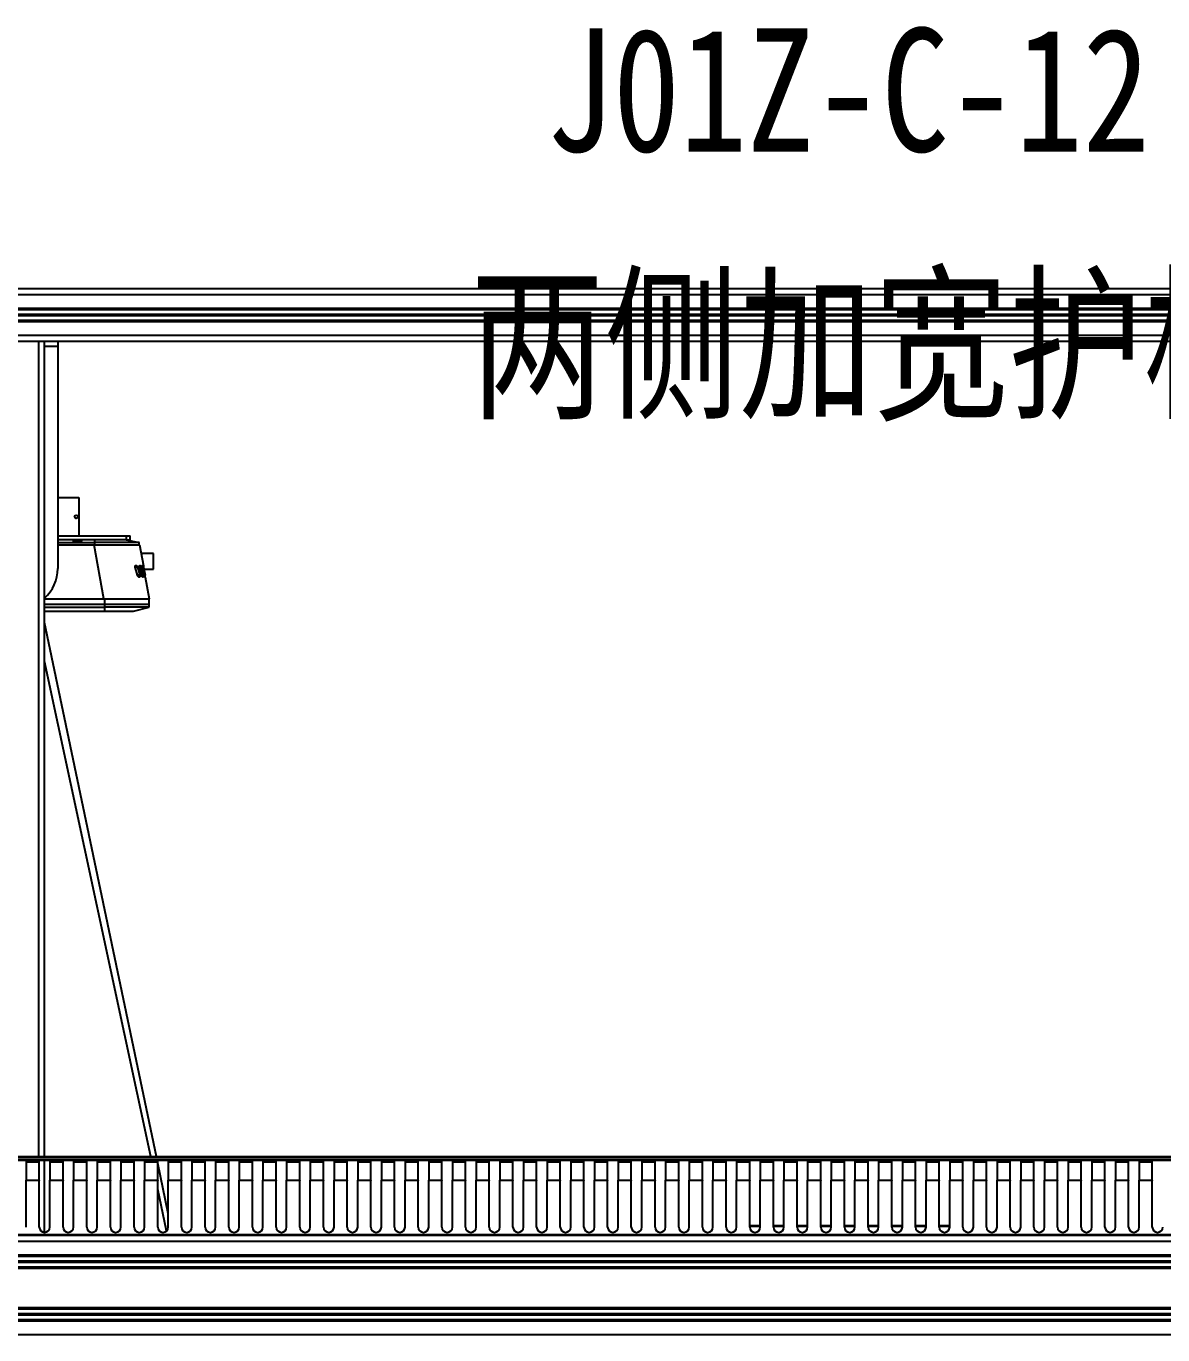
# Model space of a CAD drawing. Header units: millimetres. Extents: x 845401 to 948039, y 511594 to 550263.
# Drawn here: x 921740 to 922604, y 545696 to 546691 of the extents above; entities that cross this region are included whole.
import ezdxf

# ---------------------------------------------------------------- set-up
doc = ezdxf.new("R2010")
doc.units = ezdxf.units.MM
doc.styles.add('仿宋体', font='', dxfattribs={"width": 0.8})
doc.styles.get('仿宋体').set_extended_font_data('NSimSun')

# ---------------------------------------------------------------- blocks, each defined once
blk = doc.blocks.new('G$CA2434F1D')
at = {"color": 251, "linetype": 'Continuous', "lineweight": 25}
for p, q in [((142.5, 3178.17), (3117.5, 3178.17)), ((142.5, 3173.67), (3117.5, 3173.67)), ((142.5, 3163.27), (3117.5, 3163.27)), ((142.5, 3162.27), (3117.5, 3162.27)), ((142.5, 3158.69), (3117.5, 3158.69)), ((142.5, 3158.17), (3117.5, 3158.17)), ((142.5, 3157.65), (3117.5, 3157.65)), ((142.5, 3154.07), (3117.5, 3154.07)), ((142.5, 3153.07), (3117.5, 3153.07)), ((142.5, 3142.67), (3117.5, 3142.67)), ((142.5, 3138.17), (3117.5, 3138.17)), ((1893, 2518.17), (1893, 3138.17)), ((1897.5, 2518.17), (1897.5, 3138.17)), ((1897.5, 3134.44), (1907.5, 3134.44)), ((1907.5, 3138.17), (1907.5, 3134.44)), ((1907.5, 3134.44), (1907.5, 2965.17)), ((1907.5, 3019.17), (1923.6, 3019.17)), ((1923.6, 3019.17), (1923.6, 2990.17)), ((1907.5, 2990.17), (1959.5, 2990.17)), ((1935.5, 2987.17), (1907.5, 2987.17)), ((1907.5, 2985.17), (1935.5, 2985.17)), ((1935.5, 2987.17), (1935.5, 2985.17)), ((1959.5, 2987.17), (1935.5, 2987.17)), ((1935.5, 2985.17), (1935.5, 2983.17)), ((1969.5, 2985.17), (1935.5, 2985.17)), ((1959.5, 2990.17), (1959.5, 2987.17)), ((1959.5, 2990.17), (1962.5, 2990.17)), ((1959.5, 2987.17), (1962.5, 2987.17)), ((1959.5, 2987.17), (1969.5, 2985.17)), ((1962.5, 2987.17), (1962.5, 2990.17)), ((1969.5, 2983.17), (1969.5, 2985.17)), ((1907.5, 2983.17), (1935.3, 2983.17)), ((1942.53, 2942.17), (1935.3, 2983.17)), ((1935.3, 2983.17), (1969.77, 2983.17)), ((1969.77, 2983.17), (1972.56, 2967.36)), ((1970.6, 2979.67), (1970.39, 2979.67)), ((1970.6, 2978.47), (1970.6, 2979.67)), ((1980.4, 2976.67), (1970.92, 2976.67)), ((1980.4, 2970.67), (1980.4, 2976.67)), ((1968.11, 2960.17), (1966.33, 2966.17)), ((1966.33, 2966.17), (1968.25, 2966.17)), ((1968.25, 2966.17), (1969.88, 2960.17)), ((1971.27, 2960.17), (1969.77, 2966.17)), ((1969.77, 2966.17), (1970.94, 2966.17)), ((1970.94, 2966.17), (1972.33, 2960.17)), ((1973.1, 2960.17), (1971.8, 2966.17)), ((1971.8, 2966.17), (1972.38, 2966.17)), ((1972.7, 2966.17), (1972.77, 2966.17)), ((1972.77, 2966.17), (1973.83, 2960.17)), ((1980.4, 2964.67), (1980.4, 2970.67)), ((1969.88, 2960.17), (1968.11, 2960.17)), ((1972.33, 2960.17), (1971.27, 2960.17)), ((1973.03, 2964.67), (1980.4, 2964.67)), ((1973.58, 2960.17), (1973.1, 2960.17)), ((1973.83, 2960.17), (1973.81, 2960.17)), ((1974.07, 2958.8), (1977, 2942.17)), ((1897.5, 2942.17), (1943, 2942.17)), ((1897.5, 2942.17), (1942.53, 2942.17)), ((1897.5, 2938.17), (1943, 2938.17)), ((1897.5, 2935.87), (1943, 2935.87)), ((1943, 2942.17), (1943, 2938.17)), ((1943, 2942.17), (1977, 2942.17)), ((1943, 2938.17), (1943, 2935.87)), ((1943, 2938.17), (1977, 2938.17)), ((1943, 2935.87), (1943, 2932.87)), ((1977, 2935.87), (1943, 2935.87)), ((1947.43, 2942.17), (1947.43, 2942.17)), ((1957.47, 2942.17), (1957.47, 2942.17)), ((1965, 2932.87), (1977, 2935.87)), ((1977, 2938.17), (1977, 2942.17)), ((1977, 2935.87), (1977, 2938.17)), ((1897.5, 2932.87), (1943, 2932.87)), ((1943, 2932.87), (1965, 2932.87)), ((1982.47, 2518.17), (1897.5, 2924.29)), ((1978.18, 2518.17), (1897.5, 2894.85)), ((142.5, 2518.17), (3117.5, 2518.17)), ((3117.5, 2517.37), (142.5, 2517.37)), ((142.5, 2515.97), (3117.5, 2515.97)), ((3117.5, 2515.17), (142.5, 2515.17)), ((1883.5, 2515.17), (1883.5, 2514.17)), ((1883.5, 2514.17), (1893.5, 2514.17)), ((1883.5, 2514.17), (1883.5, 2500.27)), ((1893.5, 2514.17), (1893.5, 2515.17)), ((1893.5, 2500.27), (1893.5, 2514.17)), ((1897.5, 2460.57), (1897.5, 2515.17)), ((1901.5, 2515.17), (1901.5, 2514.17)), ((1901.5, 2514.17), (1911.5, 2514.17)), ((1901.5, 2514.17), (1901.5, 2500.27)), ((1911.5, 2514.17), (1911.5, 2515.17)), ((1911.5, 2500.27), (1911.5, 2514.17)), ((1919.5, 2515.17), (1919.5, 2514.17)), ((1919.5, 2514.17), (1929.5, 2514.17)), ((1919.5, 2514.17), (1919.5, 2500.27)), ((1929.5, 2514.17), (1929.5, 2515.17)), ((1929.5, 2500.27), (1929.5, 2514.17)), ((1937.5, 2515.17), (1937.5, 2514.17)), ((1937.5, 2514.17), (1947.5, 2514.17)), ((1937.5, 2514.17), (1937.5, 2500.27)), ((1947.5, 2514.17), (1947.5, 2515.17)), ((1947.5, 2500.27), (1947.5, 2514.17)), ((1955.5, 2515.17), (1955.5, 2514.17)), ((1955.5, 2514.17), (1965.5, 2514.17)), ((1955.5, 2514.17), (1955.5, 2500.27)), ((1965.5, 2514.17), (1965.5, 2515.17)), ((1965.5, 2500.27), (1965.5, 2514.17)), ((1973.5, 2515.17), (1973.5, 2514.17)), ((1973.5, 2514.17), (1983.5, 2514.17)), ((1973.5, 2514.17), (1973.5, 2500.27)), ((1983.5, 2514.17), (1983.5, 2515.17)), ((1983.5, 2500.27), (1983.5, 2514.17)), ((1991.5, 2475.02), (1983.5, 2513.26)), ((1991.5, 2515.17), (1991.5, 2514.17)), ((1991.5, 2514.17), (2001.5, 2514.17)), ((1991.5, 2514.17), (1991.5, 2500.27)), ((2001.5, 2514.17), (2001.5, 2515.17)), ((2001.5, 2500.27), (2001.5, 2514.17)), ((2009.5, 2515.17), (2009.5, 2514.17)), ((2009.5, 2514.17), (2019.5, 2514.17)), ((2009.5, 2514.17), (2009.5, 2500.27)), ((2019.5, 2514.17), (2019.5, 2515.17)), ((2019.5, 2500.27), (2019.5, 2514.17)), ((2027.5, 2515.17), (2027.5, 2514.17)), ((2027.5, 2514.17), (2037.5, 2514.17)), ((2027.5, 2514.17), (2027.5, 2500.27)), ((2037.5, 2514.17), (2037.5, 2515.17)), ((2037.5, 2500.27), (2037.5, 2514.17)), ((2045.5, 2515.17), (2045.5, 2514.17)), ((2045.5, 2514.17), (2055.5, 2514.17)), ((2045.5, 2514.17), (2045.5, 2500.27)), ((2055.5, 2514.17), (2055.5, 2515.17)), ((2055.5, 2500.27), (2055.5, 2514.17)), ((2063.5, 2515.17), (2063.5, 2514.17)), ((2063.5, 2514.17), (2073.5, 2514.17)), ((2063.5, 2514.17), (2063.5, 2500.27)), ((2073.5, 2514.17), (2073.5, 2515.17)), ((2073.5, 2500.27), (2073.5, 2514.17)), ((2081.5, 2515.17), (2081.5, 2514.17)), ((2081.5, 2514.17), (2091.5, 2514.17)), ((2081.5, 2514.17), (2081.5, 2500.27)), ((2091.5, 2514.17), (2091.5, 2515.17)), ((2091.5, 2500.27), (2091.5, 2514.17)), ((2099.5, 2515.17), (2099.5, 2514.17)), ((2099.5, 2514.17), (2109.5, 2514.17)), ((2099.5, 2514.17), (2099.5, 2500.27)), ((2109.5, 2514.17), (2109.5, 2515.17)), ((2109.5, 2500.27), (2109.5, 2514.17)), ((2117.5, 2515.17), (2117.5, 2514.17)), ((2117.5, 2514.17), (2127.5, 2514.17)), ((2117.5, 2514.17), (2117.5, 2500.27)), ((2127.5, 2514.17), (2127.5, 2515.17)), ((2127.5, 2500.27), (2127.5, 2514.17)), ((2135.5, 2515.17), (2135.5, 2514.17)), ((2135.5, 2514.17), (2145.5, 2514.17)), ((2135.5, 2514.17), (2135.5, 2500.27)), ((2145.5, 2514.17), (2145.5, 2515.17)), ((2145.5, 2500.27), (2145.5, 2514.17)), ((2153.5, 2515.17), (2153.5, 2514.17)), ((2153.5, 2514.17), (2163.5, 2514.17)), ((2153.5, 2514.17), (2153.5, 2500.27)), ((2163.5, 2514.17), (2163.5, 2515.17)), ((2163.5, 2500.27), (2163.5, 2514.17)), ((2171.5, 2515.17), (2171.5, 2514.17)), ((2171.5, 2514.17), (2181.5, 2514.17)), ((2171.5, 2514.17), (2171.5, 2500.27)), ((2181.5, 2514.17), (2181.5, 2515.17)), ((2181.5, 2500.27), (2181.5, 2514.17)), ((2189.5, 2515.17), (2189.5, 2514.17)), ((2189.5, 2514.17), (2199.5, 2514.17)), ((2189.5, 2514.17), (2189.5, 2500.27)), ((2199.5, 2514.17), (2199.5, 2515.17)), ((2199.5, 2500.27), (2199.5, 2514.17)), ((2207.5, 2515.17), (2207.5, 2514.17)), ((2207.5, 2514.17), (2217.5, 2514.17)), ((2207.5, 2514.17), (2207.5, 2500.27)), ((2217.5, 2514.17), (2217.5, 2515.17)), ((2217.5, 2500.27), (2217.5, 2514.17)), ((2225.5, 2515.17), (2225.5, 2514.17)), ((2225.5, 2514.17), (2235.5, 2514.17)), ((2225.5, 2514.17), (2225.5, 2500.27)), ((2235.5, 2514.17), (2235.5, 2515.17)), ((2235.5, 2500.27), (2235.5, 2514.17)), ((2243.5, 2515.17), (2243.5, 2514.17)), ((2243.5, 2514.17), (2253.5, 2514.17)), ((2243.5, 2514.17), (2243.5, 2500.27)), ((2253.5, 2514.17), (2253.5, 2515.17)), ((2253.5, 2500.27), (2253.5, 2514.17)), ((2261.5, 2515.17), (2261.5, 2514.17)), ((2261.5, 2514.17), (2271.5, 2514.17)), ((2261.5, 2514.17), (2261.5, 2500.27)), ((2271.5, 2514.17), (2271.5, 2515.17)), ((2271.5, 2500.27), (2271.5, 2514.17)), ((2279.5, 2515.17), (2279.5, 2514.17)), ((2279.5, 2514.17), (2289.5, 2514.17)), ((2279.5, 2514.17), (2279.5, 2500.27)), ((2289.5, 2514.17), (2289.5, 2515.17)), ((2289.5, 2500.27), (2289.5, 2514.17)), ((2297.5, 2515.17), (2297.5, 2514.17)), ((2297.5, 2514.17), (2307.5, 2514.17)), ((2297.5, 2514.17), (2297.5, 2500.27)), ((2307.5, 2514.17), (2307.5, 2515.17)), ((2307.5, 2500.27), (2307.5, 2514.17)), ((2315.5, 2515.17), (2315.5, 2514.17)), ((2315.5, 2514.17), (2325.5, 2514.17)), ((2315.5, 2514.17), (2315.5, 2500.27)), ((2325.5, 2514.17), (2325.5, 2515.17)), ((2325.5, 2500.27), (2325.5, 2514.17)), ((2333.5, 2515.17), (2333.5, 2514.17)), ((2333.5, 2514.17), (2343.5, 2514.17)), ((2333.5, 2514.17), (2333.5, 2500.27)), ((2343.5, 2514.17), (2343.5, 2515.17)), ((2343.5, 2500.27), (2343.5, 2514.17)), ((2351.5, 2515.17), (2351.5, 2514.17)), ((2351.5, 2514.17), (2361.5, 2514.17)), ((2351.5, 2514.17), (2351.5, 2500.27)), ((2361.5, 2514.17), (2361.5, 2515.17)), ((2361.5, 2500.27), (2361.5, 2514.17)), ((2369.5, 2515.17), (2369.5, 2514.17)), ((2369.5, 2514.17), (2379.5, 2514.17)), ((2369.5, 2514.17), (2369.5, 2500.27)), ((2379.5, 2514.17), (2379.5, 2515.17)), ((2379.5, 2500.27), (2379.5, 2514.17)), ((2387.5, 2515.17), (2387.5, 2514.17)), ((2387.5, 2514.17), (2397.5, 2514.17)), ((2387.5, 2514.17), (2387.5, 2500.27)), ((2397.5, 2514.17), (2397.5, 2515.17)), ((2397.5, 2500.27), (2397.5, 2514.17)), ((2405.5, 2515.17), (2405.5, 2514.17)), ((2405.5, 2514.17), (2415.5, 2514.17)), ((2405.5, 2514.17), (2405.5, 2500.27)), ((2415.5, 2514.17), (2415.5, 2515.17)), ((2415.5, 2500.27), (2415.5, 2514.17)), ((2423.5, 2515.17), (2423.5, 2514.17)), ((2423.5, 2514.17), (2433.5, 2514.17)), ((2423.5, 2514.17), (2423.5, 2500.27)), ((2433.5, 2514.17), (2433.5, 2515.17)), ((2433.5, 2500.27), (2433.5, 2514.17)), ((2441.5, 2515.17), (2441.5, 2514.17)), ((2441.5, 2514.17), (2451.5, 2514.17)), ((2441.5, 2514.17), (2441.5, 2500.27)), ((2451.5, 2514.17), (2451.5, 2515.17)), ((2451.5, 2500.27), (2451.5, 2514.17)), ((2459.5, 2515.17), (2459.5, 2514.17)), ((2459.5, 2514.17), (2469.5, 2514.17)), ((2459.5, 2514.17), (2459.5, 2500.27)), ((2469.5, 2514.17), (2469.5, 2515.17)), ((2469.5, 2500.27), (2469.5, 2514.17)), ((2477.5, 2515.17), (2477.5, 2514.17)), ((2477.5, 2514.17), (2487.5, 2514.17)), ((2477.5, 2514.17), (2477.5, 2500.27)), ((2487.5, 2514.17), (2487.5, 2515.17)), ((2487.5, 2500.27), (2487.5, 2514.17)), ((2495.5, 2515.17), (2495.5, 2514.17)), ((2495.5, 2514.17), (2505.5, 2514.17)), ((2495.5, 2514.17), (2495.5, 2500.27)), ((2505.5, 2514.17), (2505.5, 2515.17)), ((2505.5, 2500.27), (2505.5, 2514.17)), ((2513.5, 2515.17), (2513.5, 2514.17)), ((2513.5, 2514.17), (2523.5, 2514.17)), ((2513.5, 2514.17), (2513.5, 2500.27)), ((2523.5, 2514.17), (2523.5, 2515.17)), ((2523.5, 2500.27), (2523.5, 2514.17)), ((2531.5, 2515.17), (2531.5, 2514.17)), ((2531.5, 2514.17), (2541.5, 2514.17)), ((2531.5, 2514.17), (2531.5, 2500.27)), ((2541.5, 2514.17), (2541.5, 2515.17)), ((2541.5, 2500.27), (2541.5, 2514.17)), ((2549.5, 2515.17), (2549.5, 2514.17)), ((2549.5, 2514.17), (2559.5, 2514.17)), ((2549.5, 2514.17), (2549.5, 2500.27)), ((2559.5, 2514.17), (2559.5, 2515.17)), ((2559.5, 2500.27), (2559.5, 2514.17)), ((2567.5, 2515.17), (2567.5, 2514.17)), ((2567.5, 2514.17), (2577.5, 2514.17)), ((2567.5, 2514.17), (2567.5, 2500.27)), ((2577.5, 2514.17), (2577.5, 2515.17)), ((2577.5, 2500.27), (2577.5, 2514.17)), ((2585.5, 2515.17), (2585.5, 2514.17)), ((2585.5, 2514.17), (2595.5, 2514.17)), ((2585.5, 2514.17), (2585.5, 2500.27)), ((2595.5, 2514.17), (2595.5, 2515.17)), ((2595.5, 2500.27), (2595.5, 2514.17)), ((2603.5, 2515.17), (2603.5, 2514.17)), ((2603.5, 2514.17), (2613.5, 2514.17)), ((2603.5, 2514.17), (2603.5, 2500.27)), ((2613.5, 2514.17), (2613.5, 2515.17)), ((2613.5, 2500.27), (2613.5, 2514.17)), ((2621.5, 2515.17), (2621.5, 2514.17)), ((2621.5, 2514.17), (2631.5, 2514.17)), ((2621.5, 2514.17), (2621.5, 2500.27)), ((2631.5, 2514.17), (2631.5, 2515.17)), ((2631.5, 2500.27), (2631.5, 2514.17)), ((2639.5, 2515.17), (2639.5, 2514.17)), ((2639.5, 2514.17), (2649.5, 2514.17)), ((2639.5, 2514.17), (2639.5, 2500.27)), ((2649.5, 2514.17), (2649.5, 2515.17)), ((2649.5, 2500.27), (2649.5, 2514.17)), ((2657.5, 2515.17), (2657.5, 2514.17)), ((2657.5, 2514.17), (2667.5, 2514.17)), ((2657.5, 2514.17), (2657.5, 2500.27)), ((2667.5, 2514.17), (2667.5, 2515.17)), ((2667.5, 2500.27), (2667.5, 2514.17)), ((2675.5, 2515.17), (2675.5, 2514.17)), ((2675.5, 2514.17), (2685.5, 2514.17)), ((2675.5, 2514.17), (2675.5, 2500.27)), ((2685.5, 2514.17), (2685.5, 2515.17)), ((2685.5, 2500.27), (2685.5, 2514.17)), ((2693.5, 2515.17), (2693.5, 2514.17)), ((2693.5, 2514.17), (2703.5, 2514.17)), ((2693.5, 2514.17), (2693.5, 2500.27)), ((2703.5, 2514.17), (2703.5, 2515.17)), ((2703.5, 2500.27), (2703.5, 2514.17)), ((2711.5, 2515.17), (2711.5, 2514.17)), ((2711.5, 2514.17), (2721.5, 2514.17)), ((2711.5, 2514.17), (2711.5, 2500.27)), ((2721.5, 2514.17), (2721.5, 2515.17)), ((2721.5, 2500.27), (2721.5, 2514.17)), ((2729.5, 2515.17), (2729.5, 2514.17)), ((2729.5, 2514.17), (2739.5, 2514.17)), ((2729.5, 2514.17), (2729.5, 2500.27)), ((2739.5, 2514.17), (2739.5, 2515.17)), ((2739.5, 2500.27), (2739.5, 2514.17)), ((1883.5, 2500.27), (1893.5, 2500.27)), ((1883.5, 2500.07), (1883.5, 2500.27)), ((1883.5, 2464.57), (1883.5, 2500.07)), ((1893.5, 2500.07), (1883.5, 2500.07)), ((1893.5, 2500.27), (1893.5, 2500.07)), ((1893.5, 2464.57), (1893.5, 2500.07)), ((1901.5, 2500.27), (1911.5, 2500.27)), ((1901.5, 2500.07), (1901.5, 2500.27)), ((1901.5, 2464.57), (1901.5, 2500.07)), ((1911.5, 2500.07), (1901.5, 2500.07)), ((1911.5, 2500.27), (1911.5, 2500.07)), ((1911.5, 2464.57), (1911.5, 2500.07)), ((1919.5, 2500.27), (1929.5, 2500.27)), ((1919.5, 2500.07), (1919.5, 2500.27)), ((1919.5, 2464.57), (1919.5, 2500.07)), ((1929.5, 2500.07), (1919.5, 2500.07)), ((1929.5, 2500.27), (1929.5, 2500.07)), ((1929.5, 2464.57), (1929.5, 2500.07)), ((1937.5, 2500.27), (1947.5, 2500.27)), ((1937.5, 2500.07), (1937.5, 2500.27)), ((1937.5, 2464.57), (1937.5, 2500.07)), ((1947.5, 2500.07), (1937.5, 2500.07)), ((1947.5, 2500.27), (1947.5, 2500.07)), ((1947.5, 2464.57), (1947.5, 2500.07)), ((1955.5, 2500.27), (1965.5, 2500.27)), ((1955.5, 2500.07), (1955.5, 2500.27)), ((1955.5, 2464.57), (1955.5, 2500.07)), ((1965.5, 2500.07), (1955.5, 2500.07)), ((1965.5, 2500.27), (1965.5, 2500.07)), ((1965.5, 2464.57), (1965.5, 2500.07)), ((1973.5, 2500.27), (1983.5, 2500.27)), ((1973.5, 2500.07), (1973.5, 2500.27)), ((1973.5, 2464.57), (1973.5, 2500.07)), ((1983.5, 2500.07), (1973.5, 2500.07)), ((1983.5, 2500.27), (1983.5, 2500.07)), ((1983.5, 2464.57), (1983.5, 2500.07)), ((1991.5, 2500.27), (2001.5, 2500.27)), ((1991.5, 2500.07), (1991.5, 2500.27)), ((1991.5, 2464.57), (1991.5, 2500.07)), ((2001.5, 2500.07), (1991.5, 2500.07)), ((2001.5, 2500.27), (2001.5, 2500.07)), ((2001.5, 2464.57), (2001.5, 2500.07)), ((2009.5, 2500.27), (2019.5, 2500.27)), ((2009.5, 2500.07), (2009.5, 2500.27)), ((2009.5, 2464.57), (2009.5, 2500.07)), ((2019.5, 2500.07), (2009.5, 2500.07)), ((2019.5, 2500.27), (2019.5, 2500.07)), ((2019.5, 2464.57), (2019.5, 2500.07)), ((2027.5, 2500.27), (2037.5, 2500.27)), ((2027.5, 2500.07), (2027.5, 2500.27)), ((2027.5, 2464.57), (2027.5, 2500.07)), ((2037.5, 2500.07), (2027.5, 2500.07)), ((2037.5, 2500.27), (2037.5, 2500.07)), ((2037.5, 2464.57), (2037.5, 2500.07)), ((2045.5, 2500.27), (2055.5, 2500.27)), ((2045.5, 2500.07), (2045.5, 2500.27)), ((2045.5, 2464.57), (2045.5, 2500.07)), ((2055.5, 2500.07), (2045.5, 2500.07)), ((2055.5, 2500.27), (2055.5, 2500.07)), ((2055.5, 2464.57), (2055.5, 2500.07)), ((2063.5, 2500.27), (2073.5, 2500.27)), ((2063.5, 2500.07), (2063.5, 2500.27)), ((2063.5, 2464.57), (2063.5, 2500.07)), ((2073.5, 2500.07), (2063.5, 2500.07)), ((2073.5, 2500.27), (2073.5, 2500.07)), ((2073.5, 2464.57), (2073.5, 2500.07)), ((2081.5, 2500.27), (2091.5, 2500.27)), ((2081.5, 2500.07), (2081.5, 2500.27)), ((2081.5, 2464.57), (2081.5, 2500.07)), ((2091.5, 2500.07), (2081.5, 2500.07)), ((2091.5, 2500.27), (2091.5, 2500.07)), ((2091.5, 2464.57), (2091.5, 2500.07)), ((2099.5, 2500.27), (2109.5, 2500.27)), ((2099.5, 2500.07), (2099.5, 2500.27)), ((2099.5, 2464.57), (2099.5, 2500.07)), ((2109.5, 2500.07), (2099.5, 2500.07)), ((2109.5, 2500.27), (2109.5, 2500.07)), ((2109.5, 2464.57), (2109.5, 2500.07)), ((2117.5, 2500.27), (2127.5, 2500.27)), ((2117.5, 2500.07), (2117.5, 2500.27)), ((2117.5, 2464.57), (2117.5, 2500.07)), ((2127.5, 2500.07), (2117.5, 2500.07)), ((2127.5, 2500.27), (2127.5, 2500.07)), ((2127.5, 2464.57), (2127.5, 2500.07)), ((2135.5, 2500.27), (2145.5, 2500.27)), ((2135.5, 2500.07), (2135.5, 2500.27)), ((2135.5, 2464.57), (2135.5, 2500.07)), ((2145.5, 2500.07), (2135.5, 2500.07)), ((2145.5, 2500.27), (2145.5, 2500.07)), ((2145.5, 2464.57), (2145.5, 2500.07)), ((2153.5, 2500.27), (2163.5, 2500.27)), ((2153.5, 2500.07), (2153.5, 2500.27)), ((2153.5, 2464.57), (2153.5, 2500.07)), ((2163.5, 2500.07), (2153.5, 2500.07)), ((2163.5, 2500.27), (2163.5, 2500.07)), ((2163.5, 2464.57), (2163.5, 2500.07)), ((2171.5, 2500.27), (2181.5, 2500.27)), ((2171.5, 2500.07), (2171.5, 2500.27)), ((2171.5, 2464.57), (2171.5, 2500.07)), ((2181.5, 2500.07), (2171.5, 2500.07)), ((2181.5, 2500.27), (2181.5, 2500.07)), ((2181.5, 2464.57), (2181.5, 2500.07)), ((2189.5, 2500.27), (2199.5, 2500.27)), ((2189.5, 2500.07), (2189.5, 2500.27)), ((2189.5, 2464.57), (2189.5, 2500.07)), ((2199.5, 2500.07), (2189.5, 2500.07)), ((2199.5, 2500.27), (2199.5, 2500.07)), ((2199.5, 2464.57), (2199.5, 2500.07)), ((2207.5, 2500.27), (2217.5, 2500.27)), ((2207.5, 2500.07), (2207.5, 2500.27)), ((2207.5, 2464.57), (2207.5, 2500.07)), ((2217.5, 2500.07), (2207.5, 2500.07)), ((2217.5, 2500.27), (2217.5, 2500.07)), ((2217.5, 2464.57), (2217.5, 2500.07)), ((2225.5, 2500.27), (2235.5, 2500.27)), ((2225.5, 2500.07), (2225.5, 2500.27)), ((2225.5, 2464.57), (2225.5, 2500.07)), ((2235.5, 2500.07), (2225.5, 2500.07)), ((2235.5, 2500.27), (2235.5, 2500.07)), ((2235.5, 2464.57), (2235.5, 2500.07)), ((2243.5, 2500.27), (2253.5, 2500.27)), ((2243.5, 2500.07), (2243.5, 2500.27)), ((2243.5, 2464.57), (2243.5, 2500.07)), ((2253.5, 2500.07), (2243.5, 2500.07)), ((2253.5, 2500.27), (2253.5, 2500.07)), ((2253.5, 2464.57), (2253.5, 2500.07)), ((2261.5, 2500.27), (2271.5, 2500.27)), ((2261.5, 2500.07), (2261.5, 2500.27)), ((2261.5, 2464.57), (2261.5, 2500.07)), ((2271.5, 2500.07), (2261.5, 2500.07)), ((2271.5, 2500.27), (2271.5, 2500.07)), ((2271.5, 2464.57), (2271.5, 2500.07)), ((2279.5, 2500.27), (2289.5, 2500.27)), ((2279.5, 2500.07), (2279.5, 2500.27)), ((2279.5, 2464.57), (2279.5, 2500.07)), ((2289.5, 2500.07), (2279.5, 2500.07)), ((2289.5, 2500.27), (2289.5, 2500.07)), ((2289.5, 2464.57), (2289.5, 2500.07)), ((2297.5, 2500.27), (2307.5, 2500.27)), ((2297.5, 2500.07), (2297.5, 2500.27)), ((2297.5, 2464.57), (2297.5, 2500.07)), ((2307.5, 2500.07), (2297.5, 2500.07)), ((2307.5, 2500.27), (2307.5, 2500.07)), ((2307.5, 2464.57), (2307.5, 2500.07)), ((2315.5, 2500.27), (2325.5, 2500.27)), ((2315.5, 2500.07), (2315.5, 2500.27)), ((2315.5, 2464.57), (2315.5, 2500.07)), ((2325.5, 2500.07), (2315.5, 2500.07)), ((2325.5, 2500.27), (2325.5, 2500.07)), ((2325.5, 2464.57), (2325.5, 2500.07)), ((2333.5, 2500.27), (2343.5, 2500.27)), ((2333.5, 2500.07), (2333.5, 2500.27)), ((2333.5, 2464.57), (2333.5, 2500.07)), ((2343.5, 2500.07), (2333.5, 2500.07)), ((2343.5, 2500.27), (2343.5, 2500.07)), ((2343.5, 2464.57), (2343.5, 2500.07)), ((2351.5, 2500.27), (2361.5, 2500.27)), ((2351.5, 2500.07), (2351.5, 2500.27)), ((2351.5, 2464.57), (2351.5, 2500.07)), ((2361.5, 2500.07), (2351.5, 2500.07)), ((2361.5, 2500.27), (2361.5, 2500.07)), ((2361.5, 2464.57), (2361.5, 2500.07)), ((2369.5, 2500.27), (2379.5, 2500.27)), ((2369.5, 2500.07), (2369.5, 2500.27)), ((2369.5, 2464.57), (2369.5, 2500.07)), ((2379.5, 2500.07), (2369.5, 2500.07)), ((2379.5, 2500.27), (2379.5, 2500.07)), ((2379.5, 2464.57), (2379.5, 2500.07)), ((2387.5, 2500.27), (2397.5, 2500.27)), ((2387.5, 2500.07), (2387.5, 2500.27)), ((2387.5, 2464.57), (2387.5, 2500.07)), ((2397.5, 2500.07), (2387.5, 2500.07)), ((2397.5, 2500.27), (2397.5, 2500.07)), ((2397.5, 2464.57), (2397.5, 2500.07)), ((2405.5, 2500.27), (2415.5, 2500.27)), ((2405.5, 2500.07), (2405.5, 2500.27)), ((2405.5, 2464.57), (2405.5, 2500.07)), ((2415.5, 2500.07), (2405.5, 2500.07)), ((2415.5, 2500.27), (2415.5, 2500.07)), ((2415.5, 2464.57), (2415.5, 2500.07)), ((2423.5, 2500.27), (2433.5, 2500.27)), ((2423.5, 2500.07), (2423.5, 2500.27)), ((2423.5, 2464.57), (2423.5, 2500.07)), ((2433.5, 2500.07), (2423.5, 2500.07)), ((2433.5, 2500.27), (2433.5, 2500.07)), ((2433.5, 2464.57), (2433.5, 2500.07)), ((2441.5, 2500.27), (2451.5, 2500.27)), ((2441.5, 2500.07), (2441.5, 2500.27)), ((2441.5, 2464.57), (2441.5, 2500.07)), ((2451.5, 2500.07), (2441.5, 2500.07)), ((2451.5, 2500.27), (2451.5, 2500.07)), ((2451.5, 2464.57), (2451.5, 2500.07)), ((2459.5, 2500.27), (2469.5, 2500.27)), ((2459.5, 2500.07), (2459.5, 2500.27)), ((2459.5, 2464.57), (2459.5, 2500.07)), ((2469.5, 2500.07), (2459.5, 2500.07)), ((2469.5, 2500.27), (2469.5, 2500.07)), ((2469.5, 2464.57), (2469.5, 2500.07)), ((2477.5, 2500.27), (2487.5, 2500.27)), ((2477.5, 2500.07), (2477.5, 2500.27)), ((2477.5, 2464.57), (2477.5, 2500.07)), ((2487.5, 2500.07), (2477.5, 2500.07)), ((2487.5, 2500.27), (2487.5, 2500.07)), ((2487.5, 2464.57), (2487.5, 2500.07)), ((2495.5, 2500.27), (2505.5, 2500.27)), ((2495.5, 2500.07), (2495.5, 2500.27)), ((2495.5, 2464.57), (2495.5, 2500.07)), ((2505.5, 2500.07), (2495.5, 2500.07)), ((2505.5, 2500.27), (2505.5, 2500.07)), ((2505.5, 2464.57), (2505.5, 2500.07)), ((2513.5, 2500.27), (2523.5, 2500.27)), ((2513.5, 2500.07), (2513.5, 2500.27)), ((2513.5, 2464.57), (2513.5, 2500.07)), ((2523.5, 2500.07), (2513.5, 2500.07)), ((2523.5, 2500.27), (2523.5, 2500.07)), ((2523.5, 2464.57), (2523.5, 2500.07)), ((2531.5, 2500.27), (2541.5, 2500.27)), ((2531.5, 2500.07), (2531.5, 2500.27)), ((2531.5, 2464.57), (2531.5, 2500.07)), ((2541.5, 2500.07), (2531.5, 2500.07)), ((2541.5, 2500.27), (2541.5, 2500.07)), ((2541.5, 2464.57), (2541.5, 2500.07)), ((2549.5, 2500.27), (2559.5, 2500.27)), ((2549.5, 2500.07), (2549.5, 2500.27)), ((2549.5, 2464.57), (2549.5, 2500.07)), ((2559.5, 2500.07), (2549.5, 2500.07)), ((2559.5, 2500.27), (2559.5, 2500.07)), ((2559.5, 2464.57), (2559.5, 2500.07)), ((2567.5, 2500.27), (2577.5, 2500.27)), ((2567.5, 2500.07), (2567.5, 2500.27)), ((2567.5, 2464.57), (2567.5, 2500.07)), ((2577.5, 2500.07), (2567.5, 2500.07)), ((2577.5, 2500.27), (2577.5, 2500.07)), ((2577.5, 2464.57), (2577.5, 2500.07)), ((2585.5, 2500.27), (2595.5, 2500.27)), ((2585.5, 2500.07), (2585.5, 2500.27)), ((2585.5, 2464.57), (2585.5, 2500.07)), ((2595.5, 2500.07), (2585.5, 2500.07)), ((2595.5, 2500.27), (2595.5, 2500.07)), ((2595.5, 2464.57), (2595.5, 2500.07)), ((2603.5, 2500.27), (2613.5, 2500.27)), ((2603.5, 2500.07), (2603.5, 2500.27)), ((2603.5, 2464.57), (2603.5, 2500.07)), ((2613.5, 2500.07), (2603.5, 2500.07)), ((2613.5, 2500.27), (2613.5, 2500.07)), ((2613.5, 2464.57), (2613.5, 2500.07)), ((2621.5, 2500.27), (2631.5, 2500.27)), ((2621.5, 2500.07), (2621.5, 2500.27)), ((2621.5, 2464.57), (2621.5, 2500.07)), ((2631.5, 2500.07), (2621.5, 2500.07)), ((2631.5, 2500.27), (2631.5, 2500.07)), ((2631.5, 2464.57), (2631.5, 2500.07)), ((2639.5, 2500.27), (2649.5, 2500.27)), ((2639.5, 2500.07), (2639.5, 2500.27)), ((2649.5, 2500.07), (2639.5, 2500.07)), ((2639.5, 2464.57), (2639.5, 2500.07)), ((2649.5, 2500.27), (2649.5, 2500.07)), ((2649.5, 2464.57), (2649.5, 2500.07)), ((2657.5, 2500.27), (2667.5, 2500.27)), ((2657.5, 2500.07), (2657.5, 2500.27)), ((2667.5, 2500.07), (2657.5, 2500.07)), ((2657.5, 2464.57), (2657.5, 2500.07)), ((2667.5, 2500.27), (2667.5, 2500.07)), ((2667.5, 2464.57), (2667.5, 2500.07)), ((2675.5, 2500.27), (2685.5, 2500.27)), ((2675.5, 2500.07), (2675.5, 2500.27)), ((2675.5, 2464.57), (2675.5, 2500.07)), ((2685.5, 2500.07), (2675.5, 2500.07)), ((2685.5, 2500.27), (2685.5, 2500.07)), ((2685.5, 2464.57), (2685.5, 2500.07)), ((2693.5, 2500.27), (2703.5, 2500.27)), ((2693.5, 2500.07), (2693.5, 2500.27)), ((2693.5, 2464.57), (2693.5, 2500.07)), ((2703.5, 2500.07), (2693.5, 2500.07)), ((2703.5, 2500.27), (2703.5, 2500.07)), ((2703.5, 2464.57), (2703.5, 2500.07)), ((2711.5, 2500.27), (2721.5, 2500.27)), ((2711.5, 2500.07), (2711.5, 2500.27)), ((2711.5, 2464.57), (2711.5, 2500.07)), ((2721.5, 2500.07), (2711.5, 2500.07)), ((2721.5, 2500.27), (2721.5, 2500.07)), ((2721.5, 2464.57), (2721.5, 2500.07)), ((2729.5, 2500.27), (2739.5, 2500.27)), ((2729.5, 2500.07), (2729.5, 2500.27)), ((2739.5, 2500.07), (2729.5, 2500.07)), ((2729.5, 2464.57), (2729.5, 2500.07)), ((2739.5, 2500.27), (2739.5, 2500.07)), ((2739.5, 2464.57), (2739.5, 2500.07)), ((1990.27, 2461.69), (1983.5, 2493.32)), ((142.5, 2458.97), (3117.5, 2458.97)), ((3117.5, 2458.17), (142.5, 2458.17)), ((2433.5, 2465.67), (2441.5, 2465.67)), ((2433.5, 2465.35), (2441.5, 2465.35)), ((2451.5, 2465.67), (2459.5, 2465.67)), ((2451.5, 2465.35), (2459.5, 2465.35)), ((2469.5, 2465.67), (2477.5, 2465.67)), ((2469.5, 2465.35), (2477.5, 2465.35)), ((2487.5, 2465.67), (2495.5, 2465.67)), ((2487.5, 2465.35), (2495.5, 2465.35)), ((2505.5, 2465.67), (2513.5, 2465.67)), ((2505.5, 2465.35), (2513.5, 2465.35)), ((2523.5, 2465.67), (2531.5, 2465.67)), ((2523.5, 2465.35), (2531.5, 2465.35)), ((2541.5, 2465.67), (2549.5, 2465.67)), ((2541.5, 2465.35), (2549.5, 2465.35)), ((2559.5, 2465.67), (2567.5, 2465.67)), ((2559.5, 2465.35), (2567.5, 2465.35)), ((2577.5, 2465.67), (2585.5, 2465.67)), ((2577.5, 2465.35), (2585.5, 2465.35)), ((3117.5, 2453.67), (142.5, 2453.67)), ((3117.5, 2443.27), (142.5, 2443.27)), ((3117.5, 2442.27), (142.5, 2442.27)), ((3117.5, 2438.69), (142.5, 2438.69)), ((3117.5, 2438.17), (142.5, 2438.17)), ((3117.5, 2437.65), (142.5, 2437.65)), ((3117.5, 2434.07), (142.5, 2434.07)), ((3117.5, 2433.07), (142.5, 2433.07)), ((3117.5, 2403.27), (142.5, 2403.27)), ((3117.5, 2402.27), (142.5, 2402.27)), ((3117.5, 2398.69), (142.5, 2398.69)), ((3117.5, 2398.17), (142.5, 2398.17)), ((3117.5, 2397.65), (142.5, 2397.65)), ((3117.5, 2394.07), (142.5, 2394.07)), ((3117.5, 2393.07), (142.5, 2393.07)), ((3117.5, 2382.67), (142.5, 2382.67))]:
    blk.add_line(p, q, dxfattribs=at)
at = {"color": 251, "linetype": 'Continuous', "lineweight": 25, "flags": 128}
blk.add_lwpolyline([(1972.56, 2967.36), (1972.59, 2967.18), (1972.63, 2966.96), (1972.67, 2966.71), (1972.72, 2966.45), (1972.77, 2966.17)], dxfattribs=at)
at = {"color": 251, "linetype": 'Continuous', "lineweight": 25}
blk.add_circle((1921.6, 3004.67), 1.25, dxfattribs=at)
for centre, radius, start in [((1877.5, 2965.17), 30, 311.81098), ((1897.5, 2464.57), 4, 180), ((1915.5, 2464.57), 4, 180), ((1933.5, 2464.57), 4, 180), ((1951.5, 2464.57), 4, 180), ((1969.5, 2464.57), 4, 180), ((1987.5, 2464.57), 4, 180), ((2005.5, 2464.57), 4, 180), ((2023.5, 2464.57), 4, 180), ((2041.5, 2464.57), 4, 180), ((2059.5, 2464.57), 4, 180), ((2077.5, 2464.57), 4, 180), ((2095.5, 2464.57), 4, 180), ((2113.5, 2464.57), 4, 180), ((2131.5, 2464.57), 4, 180), ((2149.5, 2464.57), 4, 180), ((2167.5, 2464.57), 4, 180), ((2185.5, 2464.57), 4, 180), ((2203.5, 2464.57), 4, 180), ((2221.5, 2464.57), 4, 180), ((2239.5, 2464.57), 4, 180), ((2257.5, 2464.57), 4, 180), ((2275.5, 2464.57), 4, 180), ((2293.5, 2464.57), 4, 180), ((2311.5, 2464.57), 4, 180), ((2329.5, 2464.57), 4, 180), ((2347.5, 2464.57), 4, 180), ((2365.5, 2464.57), 4, 180), ((2383.5, 2464.57), 4, 180), ((2401.5, 2464.57), 4, 180), ((2419.5, 2464.57), 4, 180), ((2437.5, 2464.57), 4, 180), ((2455.5, 2464.57), 4, 180), ((2473.5, 2464.57), 4, 180), ((2491.5, 2464.57), 4, 180), ((2509.5, 2464.57), 4, 180), ((2527.5, 2464.57), 4, 180), ((2545.5, 2464.57), 4, 180), ((2563.5, 2464.57), 4, 180), ((2581.5, 2464.57), 4, 180), ((2599.5, 2464.57), 4, 180), ((2617.5, 2464.57), 4, 180), ((2635.5, 2464.57), 4, 180), ((2653.5, 2464.57), 4, 180), ((2671.5, 2464.57), 4, 180), ((2689.5, 2464.57), 4, 180), ((2707.5, 2464.57), 4, 180), ((2725.5, 2464.57), 4, 180), ((2743.5, 2464.57), 4, 180)]:
    blk.add_arc(centre, radius, start, 0, dxfattribs=at)
blk.add_ellipse((1922.5, 2985.97), major_axis=(3.2, 0), ratio=0.2, dxfattribs=at)
for centre, start_param, end_param in [((1943.5, 2930.6), 4.829465, 4.859631), ((1940.5, 2947.62), 4.744562, 4.77442)]:
    blk.add_ellipse(centre, major_axis=(-35.52, 201.47), ratio=0.171088, start_param=start_param, end_param=end_param, dxfattribs=at)
for points, knots in [([(1966.33, 2966.17), (1966.29, 2966.31), (1966.23, 2966.58), (1966.23, 2966.96), (1966.32, 2967.28), (1966.49, 2967.52), (1966.73, 2967.67), (1967.06, 2967.69), (1967.45, 2967.5), (1967.82, 2967.12), (1968.1, 2966.64), (1968.2, 2966.31), (1968.25, 2966.17)], [0, 0, 0, 0, 0.079054, 0.15832, 0.235038, 0.317318, 0.413309, 0.52818, 0.661387, 0.802855, 0.914184, 1, 1, 1, 1]), ([(1969.77, 2966.17), (1969.73, 2966.32), (1969.67, 2966.63), (1969.66, 2967.05), (1969.71, 2967.38), (1969.83, 2967.61), (1970, 2967.7), (1970.21, 2967.63), (1970.45, 2967.38), (1970.68, 2966.97), (1970.85, 2966.53), (1970.92, 2966.26), (1970.94, 2966.17)], [0, 0, 0, 0, 0.094113, 0.188405, 0.280008, 0.373959, 0.475369, 0.586367, 0.70543, 0.827604, 0.946627, 1, 1, 1, 1]), ([(1971.8, 2966.17), (1971.77, 2966.34), (1971.71, 2966.66), (1971.67, 2967.1), (1971.68, 2967.44), (1971.73, 2967.65), (1971.83, 2967.7), (1971.94, 2967.58), (1972.08, 2967.3), (1972.22, 2966.89), (1972.32, 2966.48), (1972.37, 2966.24), (1972.38, 2966.17)], [0, 0, 0, 0, 0.103873, 0.207881, 0.309406, 0.410493, 0.513884, 0.620861, 0.731198, 0.843525, 0.956086, 1, 1, 1, 1]), ([(1972.7, 2966.17), (1972.67, 2966.34), (1972.61, 2966.68), (1972.54, 2967.13), (1972.5, 2967.47), (1972.48, 2967.66), (1972.49, 2967.65), (1972.49, 2967.65)], [0, 0, 0, 0, 0.218018, 0.436094, 0.651483, 0.863907, 1, 1, 1, 1]), ([(1969.88, 2960.17), (1969.92, 2960.03), (1969.98, 2959.73), (1969.99, 2959.32), (1969.92, 2958.99), (1969.77, 2958.77), (1969.55, 2958.65), (1969.26, 2958.69), (1968.89, 2958.9), (1968.53, 2959.29), (1968.26, 2959.75), (1968.15, 2960.05), (1968.11, 2960.17)], [0, 0, 0, 0, 0.0867446, 0.1736805, 0.2577559, 0.3439663, 0.4390183, 0.5484429, 0.6750897, 0.8147449, 0.9268348, 1, 1, 1, 1]), ([(1972.33, 2960.17), (1972.37, 2960.01), (1972.43, 2959.69), (1972.46, 2959.26), (1972.43, 2958.92), (1972.34, 2958.71), (1972.19, 2958.65), (1972, 2958.74), (1971.77, 2958.99), (1971.53, 2959.41), (1971.36, 2959.84), (1971.29, 2960.1), (1971.27, 2960.17)], [0, 0, 0, 0, 0.099288, 0.19869, 0.295217, 0.391051, 0.490421, 0.596942, 0.712296, 0.834312, 0.955789, 1, 1, 1, 1]), ([(1973.58, 2960.17), (1973.61, 2960), (1973.68, 2959.67), (1973.73, 2959.22), (1973.75, 2958.88), (1973.73, 2958.69), (1973.66, 2958.65), (1973.56, 2958.78), (1973.42, 2959.06), (1973.27, 2959.47), (1973.16, 2959.87), (1973.11, 2960.11), (1973.1, 2960.17)], [0, 0, 0, 0, 0.1067155, 0.2135037, 0.3182357, 0.4207461, 0.5228194, 0.6268714, 0.7347897, 0.846755, 0.9605684, 1, 1, 1, 1]), ([(1974.07, 2958.8), (1974.05, 2958.88), (1974.02, 2959.04), (1973.94, 2959.46), (1973.87, 2959.85), (1973.82, 2960.1), (1973.81, 2960.17)], [0, 0, 0, 0, 0.28769, 0.575222, 0.867313, 1, 1, 1, 1]), ([(1942.53, 2942.17), (1943.66, 2942.17), (1945.89, 2942.17), (1949.17, 2942.17), (1952.32, 2942.17), (1955.46, 2942.17), (1958.56, 2942.17), (1961.61, 2942.17), (1964.43, 2942.17), (1967.01, 2942.17), (1969.34, 2942.17), (1971.17, 2942.17), (1972.59, 2942.17), (1973.68, 2942.17), (1975.14, 2942.17), (1976.64, 2942.17), (1976.88, 2942.17), (1977, 2942.17)], [0, 0, 0, 0, 0.062454, 0.1234961, 0.1831477, 0.2414294, 0.3068915, 0.3718023, 0.4361974, 0.5001176, 0.5640351, 0.6284303, 0.6716553, 0.7151199, 0.7588351, 0.876644, 1, 1, 1, 1])]:
    blk.add_open_spline(points, degree=3, knots=knots, dxfattribs=at)

msp = doc.modelspace()

# ---------------------------------------------------------------- block references
at = {"color": 7}
msp.add_blockref('G$CA2434F1D', (919856.9, 543313.64, 0), dxfattribs=at)

# ---------------------------------------------------------------- texts
at = {"color": 7, "insert": (922365.01, 546642.06, 2749.4), "char_height": 93.75, "width": 505.8035, "attachment_point": 5, "style": '仿宋体'}
msp.add_mtext('{\\C2;J01Z-C-12}', dxfattribs=at)
at = {"color": 7, "insert": (922563.2, 546443.46, 2749.4), "char_height": 93.75, "attachment_point": 5, "style": '仿宋体'}
msp.add_mtext('两侧加宽护板  2.2KW', dxfattribs=at)

doc.saveas('drawing.dxf')
